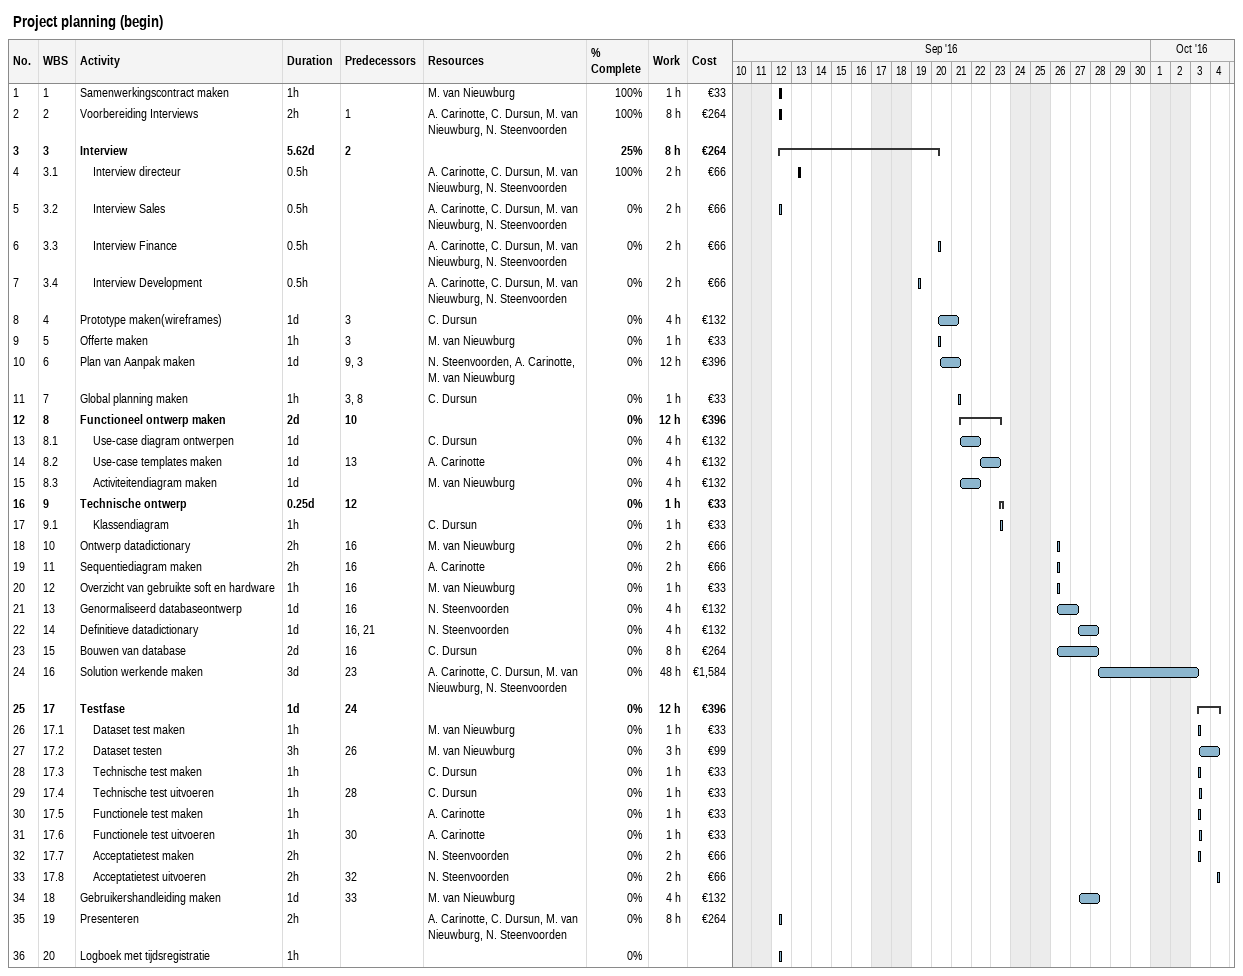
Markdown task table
Project planning (begin)

| ID | WBS | Task | Duration | Start | Finish | Predecessors | Resources | % complete | Work (h) | Cost (€) |
|---|---|---|---|---|---|---|---|---|---|---|
| 1 | 1 | Samenwerkingscontract maken | 1h | 2016-09-12 | 2016-09-12 |  | M. van Nieuwburg | 100 | 1 | 33 |
| 2 | 2 | Voorbereiding Interviews | 2h | 2016-09-12 | 2016-09-12 | 1 | A. Carinotte, C. Dursun, M. van Nieuwburg, N. Steenvoorden | 100 | 8 | 264 |
| 3 | 3 | **Interview** | 5.62d | 2016-09-12 | 2016-09-20 | 2 |  | 25 | 8 | 264 |
| 4 | 3.1 | Interview directeur | 0.5h | 2016-09-13 | 2016-09-13 |  | A. Carinotte, C. Dursun, M. van Nieuwburg, N. Steenvoorden | 100 | 2 | 66 |
| 5 | 3.2 | Interview Sales | 0.5h | 2016-09-12 | 2016-09-12 |  | A. Carinotte, C. Dursun, M. van Nieuwburg, N. Steenvoorden | 0 | 2 | 66 |
| 6 | 3.3 | Interview Finance | 0.5h | 2016-09-20 | 2016-09-20 |  | A. Carinotte, C. Dursun, M. van Nieuwburg, N. Steenvoorden | 0 | 2 | 66 |
| 7 | 3.4 | Interview Development | 0.5h | 2016-09-19 | 2016-09-19 |  | A. Carinotte, C. Dursun, M. van Nieuwburg, N. Steenvoorden | 0 | 2 | 66 |
| 8 | 4 | Prototype maken(wireframes) | 1d | 2016-09-20 | 2016-09-21 | 3 | C. Dursun | 0 | 4 | 132 |
| 9 | 5 | Offerte maken | 1h | 2016-09-20 | 2016-09-20 | 3 | M. van Nieuwburg | 0 | 1 | 33 |
| 10 | 6 | Plan van Aanpak maken | 1d | 2016-09-20 | 2016-09-21 | 9, 3 | N. Steenvoorden, A. Carinotte, M. van Nieuwburg | 0 | 12 | 396 |
| 11 | 7 | Global planning maken | 1h | 2016-09-21 | 2016-09-21 | 3, 8 | C. Dursun | 0 | 1 | 33 |
| 12 | 8 | **Functioneel ontwerp maken** | 2d | 2016-09-21 | 2016-09-23 | 10 |  | 0 | 12 | 396 |
| 13 | 8.1 | Use-case diagram ontwerpen | 1d | 2016-09-21 | 2016-09-22 |  | C. Dursun | 0 | 4 | 132 |
| 14 | 8.2 | Use-case templates maken | 1d | 2016-09-22 | 2016-09-23 | 13 | A. Carinotte | 0 | 4 | 132 |
| 15 | 8.3 | Activiteitendiagram maken | 1d | 2016-09-21 | 2016-09-22 |  | M. van Nieuwburg | 0 | 4 | 132 |
| 16 | 9 | **Technische ontwerp** | 0.25d | 2016-09-23 | 2016-09-23 | 12 |  | 0 | 1 | 33 |
| 17 | 9.1 | Klassendiagram | 1h | 2016-09-23 | 2016-09-23 |  | C. Dursun | 0 | 1 | 33 |
| 18 | 10 | Ontwerp datadictionary | 2h | 2016-09-26 | 2016-09-26 | 16 | M. van Nieuwburg | 0 | 2 | 66 |
| 19 | 11 | Sequentiediagram maken | 2h | 2016-09-26 | 2016-09-26 | 16 | A. Carinotte | 0 | 2 | 66 |
| 20 | 12 | Overzicht van gebruikte soft en hardware | 1h | 2016-09-26 | 2016-09-26 | 16 | M. van Nieuwburg | 0 | 1 | 33 |
| 21 | 13 | Genormaliseerd databaseontwerp | 1d | 2016-09-26 | 2016-09-27 | 16 | N. Steenvoorden | 0 | 4 | 132 |
| 22 | 14 | Definitieve datadictionary | 1d | 2016-09-27 | 2016-09-28 | 16, 21 | N. Steenvoorden | 0 | 4 | 132 |
| 23 | 15 | Bouwen van database | 2d | 2016-09-26 | 2016-09-28 | 16 | C. Dursun | 0 | 8 | 264 |
| 24 | 16 | Solution werkende maken | 3d | 2016-09-28 | 2016-10-03 | 23 | A. Carinotte, C. Dursun, M. van Nieuwburg, N. Steenvoorden | 0 | 48 | 1584 |
| 25 | 17 | **Testfase** | 1d | 2016-10-03 | 2016-10-04 | 24 |  | 0 | 12 | 396 |
| 26 | 17.1 | Dataset test maken | 1h | 2016-10-03 | 2016-10-03 |  | M. van Nieuwburg | 0 | 1 | 33 |
| 27 | 17.2 | Dataset testen | 3h | 2016-10-03 | 2016-10-04 | 26 | M. van Nieuwburg | 0 | 3 | 99 |
| 28 | 17.3 | Technische test maken | 1h | 2016-10-03 | 2016-10-03 |  | C. Dursun | 0 | 1 | 33 |
| 29 | 17.4 | Technische test uitvoeren | 1h | 2016-10-03 | 2016-10-03 | 28 | C. Dursun | 0 | 1 | 33 |
| 30 | 17.5 | Functionele test maken | 1h | 2016-10-03 | 2016-10-03 |  | A. Carinotte | 0 | 1 | 33 |
| 31 | 17.6 | Functionele test uitvoeren | 1h | 2016-10-03 | 2016-10-03 | 30 | A. Carinotte | 0 | 1 | 33 |
| 32 | 17.7 | Acceptatietest maken | 2h | 2016-10-03 | 2016-10-03 |  | N. Steenvoorden | 0 | 2 | 66 |
| 33 | 17.8 | Acceptatietest uitvoeren | 2h | 2016-10-04 | 2016-10-04 | 32 | N. Steenvoorden | 0 | 2 | 66 |
| 34 | 18 | Gebruikershandleiding maken | 1d | 2016-09-27 | 2016-09-28 | 33 | M. van Nieuwburg | 0 | 4 | 132 |
| 35 | 19 | Presenteren | 2h | 2016-09-12 | 2016-09-12 |  | A. Carinotte, C. Dursun, M. van Nieuwburg, N. Steenvoorden | 0 | 8 | 264 |
| 36 | 20 | Logboek met tijdsregistratie | 1h | 2016-09-12 | 2016-09-12 |  |  | 0 |  |  |
